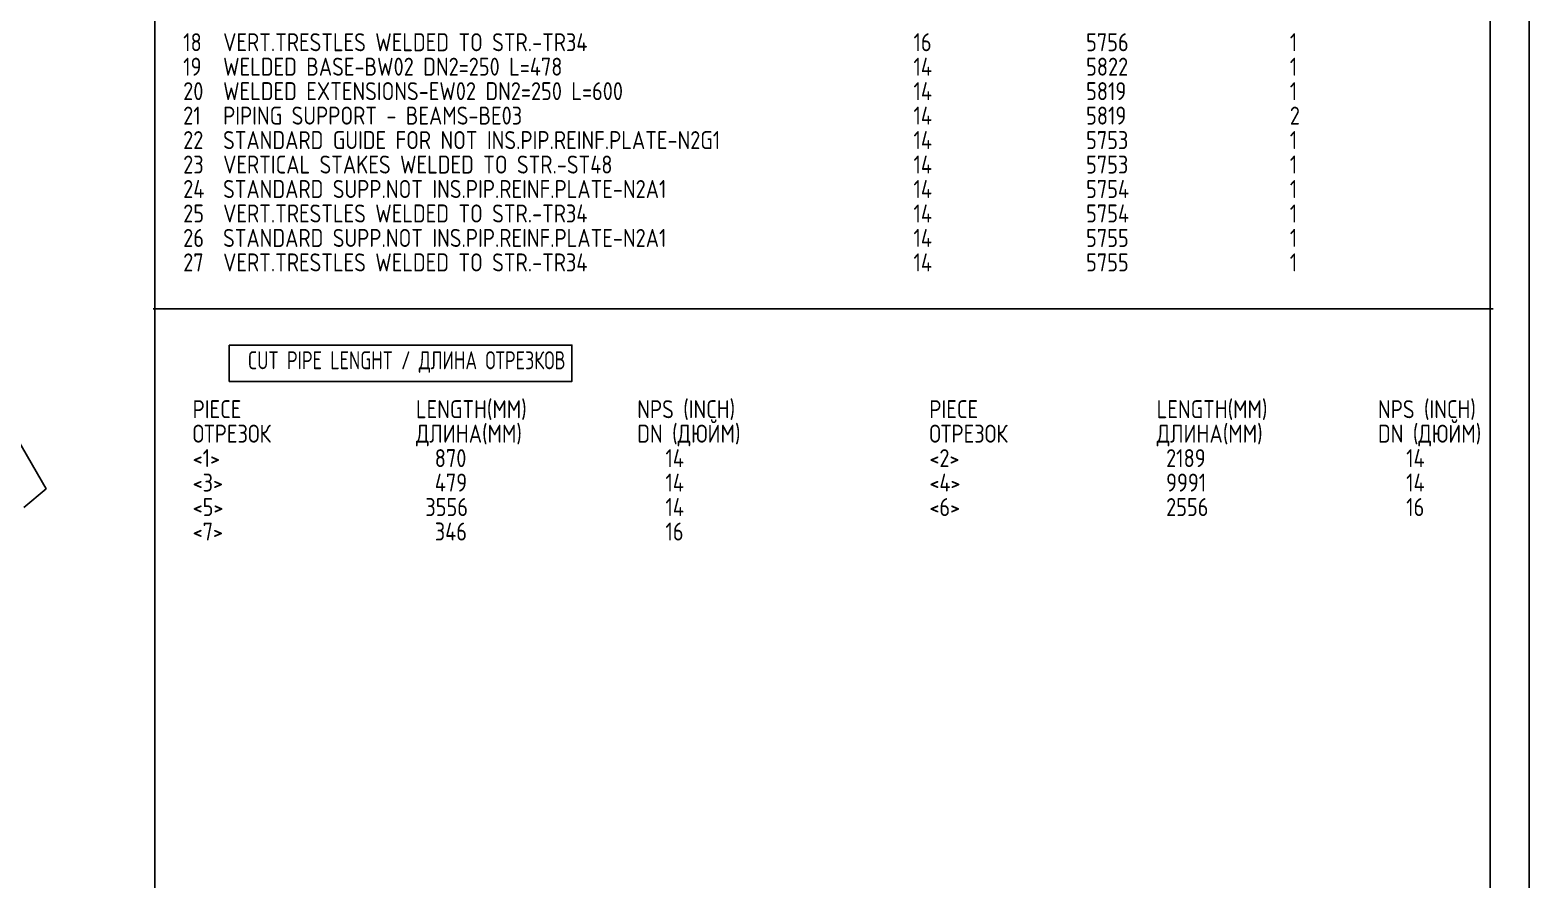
# Model space of a CAD drawing. Extents: x 0 to 594, y 0 to 420.
# Drawn here: x 385.6 to 594, y 118 to 236.1 of the extents above; entities that cross this region are included whole.
import ezdxf

# ---------------------------------------------------------------- set-up
doc = ezdxf.new("R2010")
doc.units = 0
doc.header["$MEASUREMENT"] = 0
doc.linetypes.add('BORDER_2012_SLN$0$8001.Solid', pattern=[0])
doc.layers.add('BORDER_2012_SLN$0$Level_1', color=7, linetype='BORDER_2012_SLN$0$8001.Solid', lineweight=25)
doc.layers.add('BORDER_2012_SLN$0$Level_18', color=7, linetype='BORDER_2012_SLN$0$8001.Solid', lineweight=25)
doc.layers.add('GT_1', color=7, linetype='Continuous')
doc.styles.add('HTX1', font='GOSTtypeA.ttf')

# ---------------------------------------------------------------- blocks, each defined once
blk = doc.blocks.new('BORDER_2012_SLN')
at = {"layer": 'BORDER_2012_SLN$0$Level_1', "color": 7, "lineweight": -3}
for p, q in [((402.9, 7.5), (402.9, 412.5)), ((588.6, 412.5), (588.6, 7.5))]:
    blk.add_line(p, q, dxfattribs=at)
at = {"layer": 'BORDER_2012_SLN$0$Level_18', "color": 7, "lineweight": -3, "flags": 128}
blk.add_lwpolyline([(0, 0), (0, 420), (594, 420), (594, 0)], close=True, dxfattribs=at)

msp = doc.modelspace()

# ---------------------------------------------------------------- linework, layer by layer
at = {"layer": 'GT_1', "flags": 128}
for points in [[(0, 0), (594, 0), (594, 420), (0, 420), (0, 0)], [(351.3, 235.5), (387.8, 172.3), (384.7, 169.7)], [(402.7, 197.314), (589, 197.314)], [(413.271, 192.269), (460.914, 192.269), (460.914, 187.221), (413.271, 187.221), (413.271, 192.269)]]:
    msp.add_lwpolyline(points, dxfattribs=at)

# ---------------------------------------------------------------- block references
at = {"linetype": 'Continuous'}
msp.add_blockref('BORDER_2012_SLN', (0, 0), dxfattribs=at)

# ---------------------------------------------------------------- texts
at = {"layer": 'GT_1', "style": 'HTX1'}
for s, width, p in [(' 18', 1.02, (405.557, 233.129)), ('VERT.TRESTLES WELDED TO STR.-TR34', 1.02, (412.414, 233.129)), ('16', 1.02, (508.414, 233.129)), ('5756', 1.02, (532.414, 233.129)), ('  1', 1.02, (558.129, 233.129)), (' 19', 1.02, (405.557, 229.728)), ('WELDED BASE-BW02 DN2=250 L=478', 1.02, (412.414, 229.728)), ('14', 1.02, (508.414, 229.728)), ('5822', 1.02, (532.414, 229.728)), ('  1', 1.02, (558.129, 229.728)), (' 20', 1.02, (405.557, 226.327)), ('WELDED EXTENSIONS-EW02 DN2=250 L=600', 1.02, (412.414, 226.327)), ('14', 1.02, (508.414, 226.327)), ('5819', 1.02, (532.414, 226.327)), ('  1', 1.02, (558.129, 226.327)), (' 21', 1.02, (405.557, 222.925)), ('PIPING SUPPORT - BEAMS-BE03', 1.02, (412.414, 222.925)), ('14', 1.02, (508.414, 222.925)), ('5819', 1.02, (532.414, 222.925)), ('  2', 1.02, (558.129, 222.925)), (' 22', 1.02, (405.557, 219.524)), ('STANDARD GUIDE FOR NOT INS.PIP.REINF.PLATE-N2G1', 1.02, (412.414, 219.524)), ('14', 1.02, (508.414, 219.524)), ('5753', 1.02, (532.414, 219.524)), ('  1', 1.02, (558.129, 219.524)), (' 23', 1.02, (405.557, 216.122)), ('VERTICAL STAKES WELDED TO STR.-ST48', 1.02, (412.414, 216.122)), ('14', 1.02, (508.414, 216.122)), ('5753', 1.02, (532.414, 216.122)), ('  1', 1.02, (558.129, 216.122)), (' 24', 1.02, (405.557, 212.721)), ('STANDARD SUPP.NOT INS.PIP.REINF.PLATE-N2A1', 1.02, (412.414, 212.721)), ('14', 1.02, (508.414, 212.721)), ('5754', 1.02, (532.414, 212.721)), ('  1', 1.02, (558.129, 212.721)), (' 25', 1.02, (405.557, 209.32)), ('VERT.TRESTLES WELDED TO STR.-TR34', 1.02, (412.414, 209.32)), ('14', 1.02, (508.414, 209.32)), ('5754', 1.02, (532.414, 209.32)), ('  1', 1.02, (558.129, 209.32)), (' 26', 1.02, (405.557, 205.918)), ('STANDARD SUPP.NOT INS.PIP.REINF.PLATE-N2A1', 1.02, (412.414, 205.918)), ('14', 1.02, (508.414, 205.918)), ('5755', 1.02, (532.414, 205.918)), ('  1', 1.02, (558.129, 205.918)), (' 27', 1.02, (405.557, 202.517)), ('VERT.TRESTLES WELDED TO STR.-TR34', 1.02, (412.414, 202.517)), ('14', 1.02, (508.414, 202.517)), ('5755', 1.02, (532.414, 202.517)), ('  1', 1.02, (558.129, 202.517)), ('CUT PIPE LENGHT / ДЛИНА ОТРЕЗКОВ', 0.9, (415.843, 188.912)), ('  PIECE', 1.02, (405.557, 182.109)), ('    LENGTH(MM)', 1.02, (434, 182.109)), ('NPS (INCH)', 1.02, (470, 182.109)), ('  PIECE', 1.02, (508, 182.109)), ('    LENGTH(MM)', 1.02, (537, 182.109)), ('NPS (INCH)', 1.02, (573, 182.109)), ('    ДЛИНА(MM)', 1.02, (434, 178.707)), ('DN (ДЮЙМ)', 1.02, (470, 178.707)), ('    ДЛИНА(MM)', 1.02, (537, 178.707)), ('DN (ДЮЙМ)', 1.02, (573, 178.707)), ('  ОТРЕЗОК', 1.02, (405.557, 178.707)), ('  ОТРЕЗОК', 1.02, (508, 178.707)), ('  <1>', 1.02, (405.557, 175.306)), ('      870', 1.02, (434, 175.306)), ('   14', 1.02, (470, 175.306)), ('  <2>', 1.02, (508, 175.306)), ('     2189', 1.02, (537, 175.306)), ('   14', 1.02, (573, 175.306)), ('  <3>', 1.02, (405.557, 171.905)), ('      479', 1.02, (434, 171.905)), ('   14', 1.02, (470, 171.905)), ('  <4>', 1.02, (508, 171.905)), ('     9991', 1.02, (537, 171.905)), ('   14', 1.02, (573, 171.905)), ('  <5>', 1.02, (405.557, 168.503)), ('     3556', 1.02, (434, 168.503)), ('   14', 1.02, (470, 168.503)), ('  <6>', 1.02, (508, 168.503)), ('     2556', 1.02, (537, 168.503)), ('   16', 1.02, (573, 168.503)), ('  <7>', 1.02, (405.557, 165.102)), ('      346', 1.02, (434, 165.102)), ('   16', 1.02, (470, 165.102))]:
    msp.add_text(s, height=2.5, dxfattribs=dict(at, width=width)).set_placement(p)

doc.saveas('drawing.dxf')
